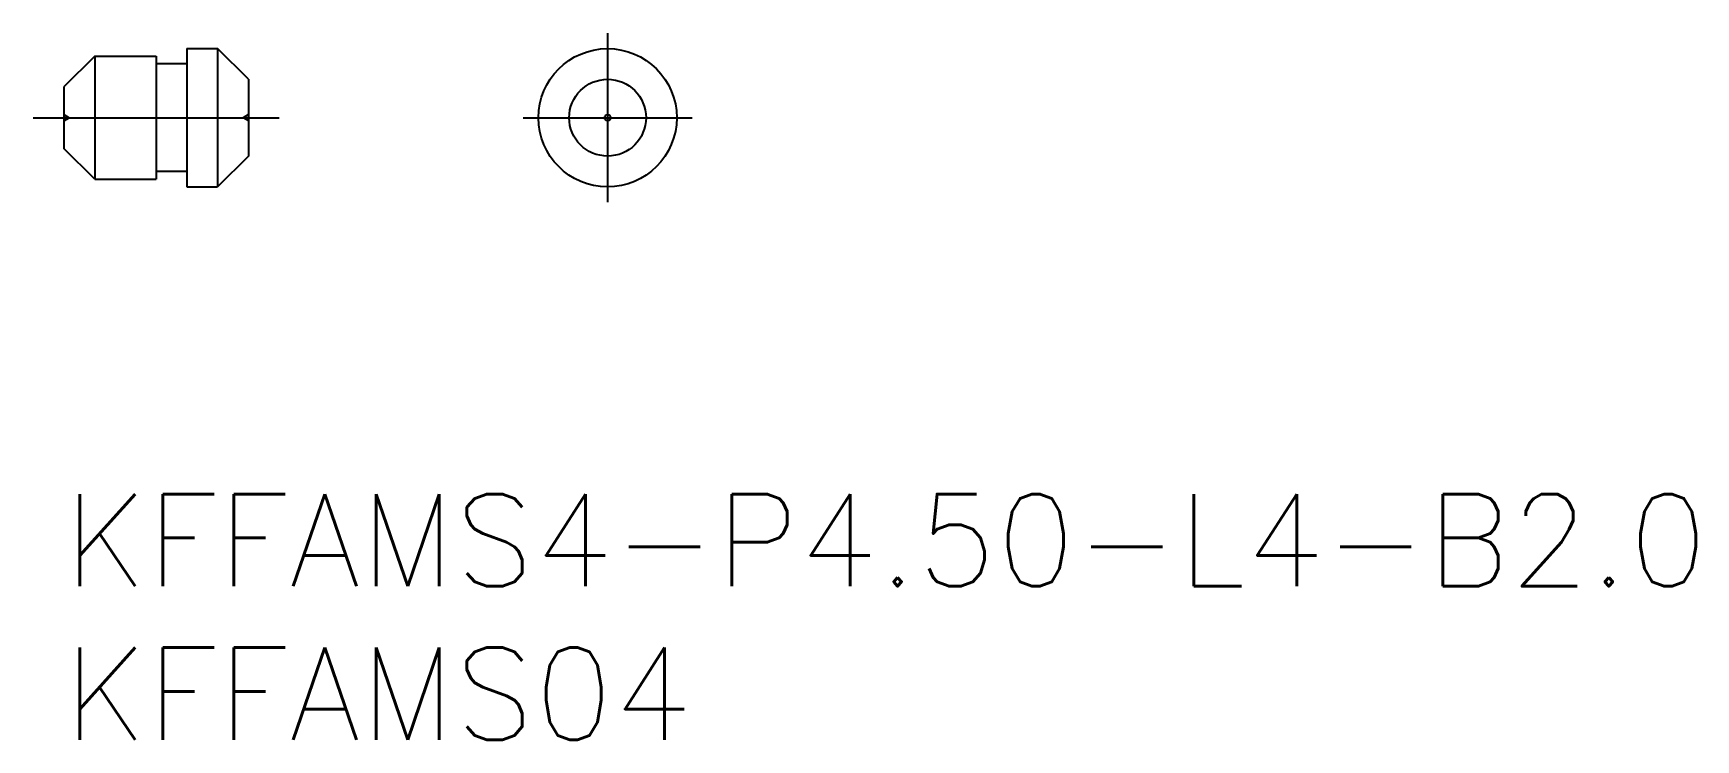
# Model space of a CAD drawing. Extents: x -1 to 53.1, y -8 to 15.
import ezdxf

# ---------------------------------------------------------------- set-up
doc = ezdxf.new("R2010")
doc.units = 0
doc.header["$LTSCALE"] = 0.5
doc.linetypes.add('CENTER', pattern=[50.8, 31.75, -6.35, 6.35, -6.35])
doc.linetypes.add('DASHED', pattern=[19.05, 12.7, -6.35])
doc.layers.get('0').update_dxf_attribs({"linetype": 'CONTINUOUS'})
for name, color, linetype in [('MSM_CENTER', 1, 'CENTER'), ('MSM_CONTINUOUS', 7, 'CONTINUOUS'), ('MSM_DASHED', 4, 'DASHED'), ('MSM_PART_NUMBER', 7, 'CONTINUOUS')]:
    doc.layers.add(name, color=color, linetype=linetype)
doc.styles.get("Standard").update_dxf_attribs({"font": 'txt.shx', "height": 3, "bigfont": 'bigfont.shx'})

# ---------------------------------------------------------------- blocks, each defined once
blk = doc.blocks.new('*U11')
at = {"layer": 'MSM_PART_NUMBER'}
blk.add_text('KFFAMS4-P4.50-L4-B2.0', height=3, dxfattribs=at).set_placement((0, -3))
blk = doc.blocks.new('*U12')
at = {"layer": 'MSM_PART_NUMBER'}
blk.add_text('KFFAMS04', height=3, dxfattribs=at).set_placement((0, -8))

msp = doc.modelspace()

# ---------------------------------------------------------------- linework, layer by layer
at = {"layer": 'MSM_CENTER'}
for p, q in [((17.69, 15), (17.69, 9.5)), ((-1, 12.25), (7, 12.25)), ((14.94, 12.25), (20.44, 12.25))]:
    msp.add_line(p, q, dxfattribs=at)
at = {"layer": 'MSM_CONTINUOUS'}
for p, q in [((1, 14.25), (0, 13.25)), ((1, 14.25), (3, 14.25)), ((1, 14.25), (1, 10.25)), ((3, 14.25), (3, 10.25)), ((4, 14.5), (4, 10)), ((4, 14.5), (5, 14.5)), ((5, 14.5), (5, 10)), ((6, 13.5), (5, 14.5)), ((4, 14), (3, 14)), ((0, 13.25), (0, 11.25)), ((6, 13.5), (6, 11)), ((1, 10.25), (0, 11.25)), ((6, 11), (5, 10)), ((4, 10.5), (3, 10.5)), ((1, 10.25), (3, 10.25)), ((4, 10), (5, 10))]:
    msp.add_line(p, q, dxfattribs=at)
for radius in [2.25, 1.25, 0.1]:
    msp.add_circle((17.69, 12.25), radius, dxfattribs=at)
at = {"layer": 'MSM_DASHED'}
for p, q in [((0, 12.35), (0.173, 12.25)), ((0, 12.15), (0.173, 12.25)), ((6, 12.35), (5.827, 12.25)), ((6, 12.15), (5.827, 12.25))]:
    msp.add_line(p, q, dxfattribs=at)

# ---------------------------------------------------------------- block references
for name in ['*U11', '*U12']:
    msp.add_blockref(name, (0, 0))

doc.saveas('drawing.dxf')
